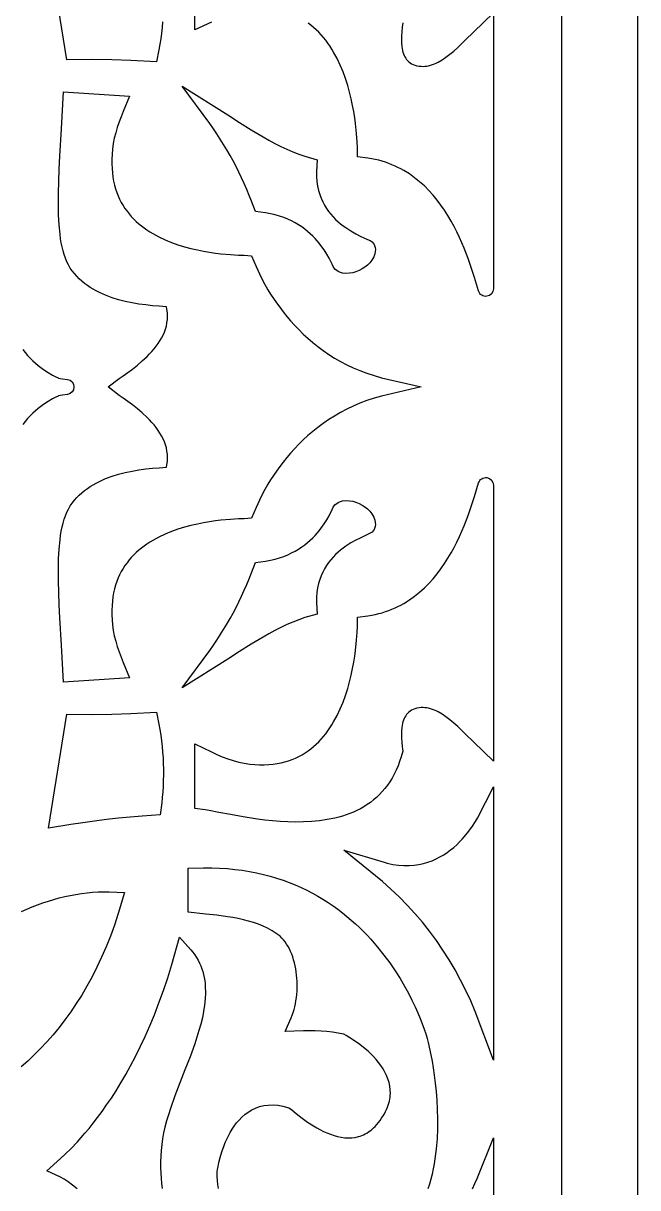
# Model space of a CAD drawing. Extents: x -600 to 600, y -1000 to 1000.
# Drawn here: x -95.9 to -15, y -572.9 to -419.7 of the extents above; entities that cross this region are included whole.
import ezdxf

# ---------------------------------------------------------------- set-up
doc = ezdxf.new("R2010")
doc.units = 0
doc.layers.add('LAYER_1', color=18, linetype='CONTINUOUS')
doc.layers.add('LAYER_2', color=4, linetype='CONTINUOUS')

msp = doc.modelspace()

# ---------------------------------------------------------------- linework, layer by layer
at = {"layer": 'LAYER_1'}
for points in [[(-77.54, -419.55), (-77.6, -420.29), (-77.69, -421.03), (-77.78, -421.77), (-77.9, -422.5), (-78.02, -423.23), (-78.33, -424.8), (-81.72, -424.62), (-84.24, -424.54), (-86.75, -424.51), (-90.14, -424.55), (-92.55, -409.53)], [(-71.12, -419.57), (-73.28, -420.61), (-73.28, -412.12)], [(-70.19, -573.02), (-70.26, -572.5), (-70.31, -571.96), (-70.34, -571.4), (-70.35, -570.78), (-70.32, -570.52), (-70.25, -570.13), (-70.14, -569.59), (-69.97, -568.94), (-69.75, -568.19), (-69.46, -567.39), (-69.29, -566.96), (-69.1, -566.53), (-68.88, -566.1), (-68.65, -565.67), (-68.39, -565.24), (-68.11, -564.82), (-67.8, -564.41), (-67.47, -564.02), (-67.1, -563.65), (-66.71, -563.3), (-66.28, -562.98), (-65.81, -562.7), (-65.31, -562.46), (-64.78, -562.26), (-64.22, -562.13), (-63.63, -562.05), (-63.01, -562.03), (-62.38, -562.08), (-61.72, -562.2), (-60.92, -562.42), (-60.58, -562.65), (-60.21, -562.94), (-59.74, -563.32), (-59.16, -563.78), (-58.46, -564.28), (-57.67, -564.8), (-57.26, -565.04), (-56.83, -565.28), (-56.38, -565.51), (-55.92, -565.71), (-55.46, -565.9), (-54.98, -566.06), (-54.51, -566.19), (-54.04, -566.29), (-53.57, -566.35), (-53.11, -566.38), (-52.65, -566.37), (-52.2, -566.31), (-51.74, -566.2), (-51.53, -566.14), (-51.31, -566.06), (-51.09, -565.96), (-50.87, -565.85), (-50.65, -565.73), (-50.43, -565.59), (-50.22, -565.43), (-50, -565.25), (-49.78, -565.06), (-49.57, -564.85), (-49.35, -564.62), (-49.14, -564.36), (-48.92, -564.09), (-48.71, -563.79), (-48.52, -563.49), (-48.34, -563.2), (-48.19, -562.91), (-48.05, -562.62), (-47.94, -562.35), (-47.84, -562.07), (-47.75, -561.8), (-47.69, -561.54), (-47.63, -561.28), (-47.59, -561.02), (-47.57, -560.77), (-47.56, -560.53), (-47.57, -560.03), (-47.63, -559.55), (-47.73, -559.08), (-47.88, -558.62), (-48.06, -558.16), (-48.28, -557.72), (-48.53, -557.29), (-48.81, -556.86), (-49.11, -556.46), (-49.44, -556.06), (-49.78, -555.68), (-50.14, -555.32), (-50.5, -554.98), (-50.86, -554.66), (-51.6, -554.08), (-52.28, -553.59), (-52.89, -553.19), (-53.38, -552.91), (-53.7, -552.74), (-53.75, -552.72), (-54.42, -552.58), (-55.17, -552.47), (-55.92, -552.38), (-56.69, -552.32), (-57.46, -552.29), (-58.23, -552.28), (-59.01, -552.29), (-61.39, -552.37), (-60.6, -550.57), (-60.47, -550.22), (-60.35, -549.87), (-60.24, -549.49), (-60.14, -549.11), (-60.06, -548.72), (-59.99, -548.32), (-59.93, -547.91), (-59.88, -547.49), (-59.85, -547.07), (-59.83, -546.65), (-59.83, -546.22), (-59.84, -545.8), (-59.86, -545.37), (-59.9, -544.95), (-59.95, -544.53), (-60.02, -544.12), (-60.1, -543.72), (-60.19, -543.32), (-60.3, -542.93), (-60.42, -542.55), (-60.55, -542.19), (-60.7, -541.84), (-60.86, -541.5), (-61.03, -541.18), (-61.22, -540.88), (-61.42, -540.59), (-61.63, -540.33), (-61.85, -540.08), (-62.08, -539.85), (-62.32, -539.65), (-62.58, -539.46), (-63.14, -539.11), (-63.72, -538.8), (-64.32, -538.52), (-64.94, -538.27), (-65.58, -538.04), (-66.24, -537.85), (-66.9, -537.68), (-67.59, -537.52), (-68.28, -537.39), (-68.98, -537.28), (-70.41, -537.08), (-71.85, -536.93), (-74.19, -536.69), (-74.19, -530.89), (-72.15, -530.84), (-71.08, -530.84), (-70.04, -530.88), (-69.02, -530.94), (-68.03, -531.04), (-67.06, -531.17), (-66.11, -531.32), (-65.18, -531.5), (-64.28, -531.7), (-63.39, -531.94), (-62.53, -532.19), (-61.69, -532.47), (-60.88, -532.77), (-60.08, -533.09), (-59.31, -533.43), (-58.56, -533.79), (-57.83, -534.17), (-57.12, -534.57), (-56.43, -534.98), (-55.76, -535.4), (-55.11, -535.84), (-54.48, -536.29), (-53.87, -536.76), (-53.28, -537.23), (-52.71, -537.71), (-52.16, -538.21), (-51.63, -538.7), (-51.11, -539.21), (-50.62, -539.72), (-50.14, -540.24), (-49.24, -541.28), (-48.4, -542.32), (-47.64, -543.36), (-46.93, -544.4), (-46.29, -545.41), (-45.71, -546.4), (-45.19, -547.35), (-44.73, -548.26), (-44.31, -549.13), (-43.95, -549.93), (-43.64, -550.68), (-43.16, -551.92), (-42.86, -552.82), (-42.71, -553.31), (-42.58, -553.82), (-42.35, -554.83), (-42.07, -556.28), (-41.93, -557.16), (-41.79, -558.12), (-41.66, -559.16), (-41.54, -560.26), (-41.45, -561.42), (-41.39, -562.63), (-41.36, -563.88), (-41.37, -565.17), (-41.42, -566.48), (-41.53, -567.8), (-41.61, -568.47), (-41.7, -569.13), (-41.81, -569.8), (-41.93, -570.46), (-42.07, -571.13), (-42.24, -571.78), (-42.42, -572.44), (-42.62, -573.09)], [(-96.1, -536.6), (-95.41, -536.28), (-94.71, -535.99), (-94.01, -535.71), (-93.3, -535.45), (-92.58, -535.21), (-91.86, -535), (-91.14, -534.8), (-90.41, -534.62), (-89.69, -534.47), (-88.95, -534.33), (-88.22, -534.22), (-87.49, -534.13), (-86.75, -534.06), (-86.02, -534.02), (-85.29, -534), (-84.56, -534), (-82.56, -534.07), (-83.39, -536.86), (-83.89, -538.37), (-84.42, -539.83), (-84.98, -541.24), (-85.57, -542.6), (-86.19, -543.91), (-86.83, -545.18), (-87.5, -546.41), (-88.19, -547.58), (-88.91, -548.71), (-89.64, -549.8), (-90.4, -550.85), (-91.18, -551.85), (-91.97, -552.82), (-92.78, -553.74), (-93.61, -554.62), (-94.45, -555.46), (-95.3, -556.27), (-96.16, -557.04)], [(-88.79, -573.09), (-89.39, -572.59), (-89.96, -572.16), (-90.49, -571.81), (-90.97, -571.54), (-92.78, -570.7), (-90.98, -569.08), (-90.38, -568.52), (-89.64, -567.79), (-88.76, -566.87), (-87.76, -565.75), (-87.23, -565.12), (-86.68, -564.43), (-86.1, -563.69), (-85.51, -562.89), (-84.91, -562.04), (-84.29, -561.13), (-83.67, -560.16), (-83.04, -559.13), (-82.4, -558.04), (-81.76, -556.88), (-81.12, -555.67), (-80.49, -554.39), (-79.86, -553.05), (-79.24, -551.64), (-78.62, -550.16), (-78.03, -548.61), (-77.44, -547), (-76.87, -545.31), (-76.33, -543.55), (-75.31, -539.98), (-73.82, -541.62), (-73.55, -541.95), (-73.3, -542.3), (-73.08, -542.65), (-72.87, -543), (-72.69, -543.37), (-72.52, -543.74), (-72.38, -544.11), (-72.26, -544.5), (-72.15, -544.88), (-72.07, -545.27), (-72, -545.67), (-71.95, -546.06), (-71.92, -546.47), (-71.89, -547.27), (-71.93, -548.09), (-72.01, -548.91), (-72.14, -549.74), (-72.31, -550.58), (-72.52, -551.42), (-72.76, -552.26), (-73.02, -553.12), (-73.31, -553.98), (-73.93, -555.69), (-74.6, -557.41), (-75.27, -559.13), (-75.92, -560.83), (-76.52, -562.51), (-76.78, -563.33), (-77.02, -564.14), (-77.23, -564.94), (-77.41, -565.72), (-77.56, -566.48), (-77.66, -567.24), (-77.73, -568.02), (-77.79, -568.79), (-77.81, -569.54), (-77.81, -570.28), (-77.79, -570.99), (-77.75, -571.69), (-77.68, -572.37), (-77.6, -573.03)], [(-36.77, -573.09), (-36.45, -572.39), (-36.15, -571.7), (-34, -566.38), (-34, -613.78)]]:
    msp.add_lwpolyline(points, dxfattribs=at)
for points in [[(-45.94, -419.66), (-45.96, -419.96), (-45.99, -420.22), (-46.07, -420.91), (-46.1, -421.34), (-46.11, -421.81), (-46.1, -422.3), (-46.05, -422.8), (-45.96, -423.3), (-45.9, -423.52), (-45.83, -423.74), (-45.74, -423.95), (-45.65, -424.15), (-45.54, -424.33), (-45.42, -424.5), (-45.28, -424.66), (-45.14, -424.8), (-44.97, -424.93), (-44.78, -425.05), (-44.57, -425.15), (-44.33, -425.24), (-44.06, -425.31), (-43.75, -425.37), (-43.5, -425.39), (-43.25, -425.4), (-43.01, -425.39), (-42.76, -425.36), (-42.52, -425.31), (-42.27, -425.25), (-42.02, -425.17), (-41.77, -425.08), (-41.52, -424.97), (-41.27, -424.85), (-40.75, -424.55), (-40.24, -424.2), (-39.72, -423.81), (-39.2, -423.38), (-38.69, -422.91), (-37.65, -421.92), (-36.63, -420.9), (-34, -418.37), (-34, -454.66, -0.862321), (-35.96, -454.95), (-36.49, -453.19), (-36.88, -451.99), (-37.33, -450.69), (-37.86, -449.31), (-38.16, -448.61), (-38.47, -447.9), (-38.81, -447.18), (-39.18, -446.46), (-39.57, -445.75), (-39.99, -445.04), (-40.43, -444.34), (-40.91, -443.66), (-41.41, -442.99), (-41.94, -442.35), (-42.5, -441.73), (-43.09, -441.14), (-43.71, -440.58), (-44.37, -440.05), (-45.06, -439.56), (-45.8, -439.1), (-46.17, -438.9), (-46.56, -438.7), (-46.95, -438.51), (-47.36, -438.34), (-47.78, -438.17), (-48.2, -438.02), (-48.64, -437.89), (-49.09, -437.76), (-49.55, -437.65), (-50.02, -437.55), (-50.51, -437.47), (-51.87, -437.29), (-51.89, -436.07), (-51.92, -435.32), (-52, -434.25), (-52.14, -432.91), (-52.24, -432.16), (-52.37, -431.36), (-52.53, -430.53), (-52.71, -429.68), (-52.93, -428.8), (-53.18, -427.9), (-53.47, -427.01), (-53.79, -426.11), (-54.16, -425.23), (-54.57, -424.37), (-55.03, -423.52), (-55.27, -423.12), (-55.52, -422.72), (-55.79, -422.34), (-56.07, -421.96), (-56.36, -421.59), (-56.67, -421.24), (-56.99, -420.9), (-57.32, -420.58), (-57.66, -420.27), (-58.02, -419.98), (-58.39, -419.7)], [(-95.96, -462.65), (-95.64, -463.06), (-95.31, -463.44), (-94.97, -463.8), (-94.62, -464.14), (-94.27, -464.46), (-93.92, -464.75), (-93.57, -465.02), (-93.24, -465.26), (-92.6, -465.69), (-92.04, -466.02), (-91.59, -466.25), (-91.3, -466.38), (-91.23, -466.41), (-91.01, -466.46), (-90.71, -466.5), (-90.07, -466.59, -0.868549), (-90.07, -468.57), (-90.71, -468.66), (-91.01, -468.71), (-91.23, -468.75), (-91.3, -468.78), (-91.59, -468.91), (-92.04, -469.15), (-92.6, -469.48), (-93.24, -469.9), (-93.57, -470.14), (-93.92, -470.41), (-94.27, -470.71), (-94.62, -471.02), (-94.97, -471.36), (-95.31, -471.72), (-95.64, -472.11), (-95.96, -472.51)]]:
    msp.add_lwpolyline(points, format="xyb", dxfattribs=at)
for points in [[(-43.52, -467.58), (-48.71, -468.8), (-49.69, -469.07), (-50.64, -469.38), (-51.56, -469.73), (-52.44, -470.1), (-53.3, -470.51), (-54.12, -470.94), (-54.91, -471.4), (-55.67, -471.88), (-56.4, -472.38), (-57.1, -472.9), (-57.77, -473.43), (-58.41, -473.98), (-59.03, -474.55), (-59.61, -475.12), (-60.17, -475.7), (-60.7, -476.29), (-61.2, -476.88), (-61.68, -477.47), (-62.13, -478.06), (-62.55, -478.65), (-62.95, -479.23), (-63.32, -479.8), (-63.67, -480.36), (-64.29, -481.46), (-64.81, -482.48), (-65.24, -483.42), (-65.82, -484.85), (-66.82, -484.91), (-67.56, -484.94), (-68.59, -485), (-69.88, -485.11), (-70.59, -485.2), (-71.36, -485.31), (-72.15, -485.44), (-72.97, -485.61), (-73.82, -485.8), (-74.67, -486.03), (-75.53, -486.29), (-76.38, -486.6), (-77.22, -486.94), (-78.06, -487.34), (-78.45, -487.54), (-78.85, -487.77), (-79.24, -488), (-79.62, -488.25), (-79.99, -488.51), (-80.34, -488.78), (-80.69, -489.07), (-81.03, -489.37), (-81.35, -489.68), (-81.66, -490), (-81.95, -490.34), (-82.23, -490.7), (-82.5, -491.07), (-82.75, -491.46), (-82.98, -491.86), (-83.2, -492.28), (-83.39, -492.71), (-83.57, -493.17), (-83.73, -493.64), (-83.87, -494.14), (-83.99, -494.65), (-84.08, -495.19), (-84.16, -495.75), (-84.2, -496.33), (-84.23, -496.93), (-84.22, -497.56), (-84.19, -498.21), (-84.13, -498.89), (-84.03, -499.6), (-83.9, -500.31), (-83.72, -501.03), (-83.52, -501.73), (-83.28, -502.44), (-83.02, -503.14), (-82.74, -503.84), (-81.89, -505.84), (-90.58, -506.4), (-90.85, -501.55), (-91.06, -497.96), (-91.14, -496.26), (-91.2, -494.63), (-91.24, -493.08), (-91.25, -491.61), (-91.23, -490.21), (-91.16, -488.9), (-91.05, -487.68), (-90.97, -487.1), (-90.88, -486.54), (-90.77, -486), (-90.65, -485.48), (-90.5, -484.99), (-90.34, -484.52), (-90.15, -484.07), (-89.94, -483.64), (-89.71, -483.23), (-89.45, -482.86), (-89.15, -482.49), (-88.83, -482.14), (-88.51, -481.82), (-88.16, -481.51), (-87.81, -481.22), (-87.44, -480.94), (-87.07, -480.69), (-86.68, -480.45), (-86.28, -480.22), (-85.87, -480.01), (-85.05, -479.64), (-84.2, -479.33), (-83.33, -479.06), (-82.45, -478.83), (-81.55, -478.64), (-80.66, -478.49), (-79.76, -478.37), (-78.87, -478.28), (-77.99, -478.2), (-77.03, -478.15), (-76.97, -477.81), (-76.91, -477.34), (-76.9, -476.89), (-76.92, -476.45), (-76.97, -476.02), (-77.05, -475.6), (-77.17, -475.2), (-77.31, -474.8), (-77.48, -474.41), (-77.67, -474.02), (-77.89, -473.65), (-78.13, -473.29), (-78.39, -472.93), (-78.66, -472.58), (-78.95, -472.25), (-79.25, -471.92), (-79.56, -471.61), (-80.22, -471), (-80.87, -470.45), (-81.52, -469.95), (-82.73, -469.07), (-83.24, -468.7), (-84.7, -467.58), (-83.24, -466.47), (-82.73, -466.1), (-81.52, -465.22), (-80.87, -464.71), (-80.22, -464.16), (-79.56, -463.55), (-79.25, -463.24), (-78.95, -462.92), (-78.66, -462.58), (-78.39, -462.23), (-78.13, -461.88), (-77.89, -461.51), (-77.67, -461.14), (-77.48, -460.76), (-77.31, -460.37), (-77.17, -459.97), (-77.05, -459.56), (-76.97, -459.14), (-76.92, -458.71), (-76.9, -458.27), (-76.91, -457.82), (-76.97, -457.35), (-77.03, -457.02), (-77.99, -456.96), (-78.87, -456.89), (-79.76, -456.79), (-80.66, -456.67), (-81.55, -456.52), (-82.45, -456.33), (-83.33, -456.11), (-84.2, -455.84), (-85.05, -455.52), (-85.87, -455.15), (-86.28, -454.94), (-86.68, -454.72), (-87.07, -454.48), (-87.44, -454.22), (-87.81, -453.95), (-88.16, -453.66), (-88.51, -453.35), (-88.83, -453.02), (-89.15, -452.67), (-89.45, -452.3), (-89.71, -451.93), (-89.94, -451.53), (-90.15, -451.1), (-90.34, -450.65), (-90.5, -450.17), (-90.65, -449.68), (-90.77, -449.16), (-90.88, -448.63), (-90.97, -448.07), (-91.05, -447.48), (-91.16, -446.26), (-91.23, -444.95), (-91.25, -443.56), (-91.24, -442.08), (-91.2, -440.53), (-91.14, -438.91), (-91.06, -437.21), (-90.85, -433.61), (-90.58, -428.76), (-81.89, -429.32), (-82.74, -431.32), (-83.02, -432.02), (-83.28, -432.72), (-83.52, -433.43), (-83.72, -434.14), (-83.9, -434.85), (-84.03, -435.56), (-84.13, -436.28), (-84.19, -436.95), (-84.22, -437.6), (-84.23, -438.23), (-84.2, -438.83), (-84.16, -439.42), (-84.08, -439.97), (-83.99, -440.51), (-83.87, -441.02), (-83.73, -441.52), (-83.57, -441.99), (-83.39, -442.45), (-83.2, -442.89), (-82.98, -443.3), (-82.75, -443.71), (-82.5, -444.09), (-82.23, -444.46), (-81.95, -444.82), (-81.66, -445.16), (-81.35, -445.49), (-81.03, -445.8), (-80.69, -446.1), (-80.34, -446.38), (-79.99, -446.65), (-79.62, -446.91), (-79.24, -447.16), (-78.85, -447.4), (-78.45, -447.62), (-78.06, -447.83), (-77.22, -448.22), (-76.38, -448.57), (-75.53, -448.87), (-74.67, -449.13), (-73.82, -449.36), (-72.97, -449.56), (-72.15, -449.72), (-71.36, -449.85), (-70.59, -449.96), (-69.88, -450.05), (-68.59, -450.17), (-67.56, -450.23), (-66.82, -450.25), (-65.82, -450.31), (-65.24, -451.75), (-64.81, -452.68), (-64.29, -453.71), (-63.67, -454.8), (-63.32, -455.36), (-62.95, -455.93), (-62.55, -456.52), (-62.13, -457.1), (-61.68, -457.69), (-61.2, -458.29), (-60.7, -458.88), (-60.17, -459.46), (-59.61, -460.04), (-59.03, -460.62), (-58.41, -461.18), (-57.77, -461.73), (-57.1, -462.27), (-56.4, -462.79), (-55.67, -463.29), (-54.91, -463.77), (-54.12, -464.22), (-53.3, -464.65), (-52.44, -465.06), (-51.56, -465.43), (-50.64, -465.78), (-49.69, -466.09), (-48.71, -466.36)], [(-74.95, -428.02), (-68.95, -431.79), (-67.41, -432.78), (-65.87, -433.75), (-64.32, -434.69), (-63.55, -435.13), (-62.77, -435.55), (-61.99, -435.94), (-61.2, -436.31), (-60.41, -436.65), (-59.61, -436.96), (-58.8, -437.23), (-57.2, -437.69), (-57.28, -439.23), (-57.27, -439.91), (-57.23, -440.55), (-57.14, -441.15), (-57.02, -441.72), (-56.86, -442.25), (-56.68, -442.75), (-56.47, -443.23), (-56.24, -443.67), (-55.98, -444.09), (-55.7, -444.49), (-55.41, -444.86), (-55.1, -445.21), (-54.78, -445.53), (-54.45, -445.84), (-54.12, -446.12), (-53.78, -446.39), (-53.44, -446.62), (-52.76, -447.06), (-52.11, -447.42), (-51.52, -447.72), (-50.56, -448.16), (-50.21, -448.33), (-49.96, -448.5), (-49.69, -448.82), (-49.58, -449.23), (-49.54, -449.5), (-49.55, -449.77), (-49.59, -450.05), (-49.74, -450.48), (-49.98, -450.88), (-50.26, -451.23), (-50.57, -451.54), (-50.92, -451.81), (-51.29, -452.05), (-51.69, -452.25), (-52.1, -452.42), (-52.52, -452.55), (-52.96, -452.62), (-53.41, -452.65), (-53.85, -452.59), (-54.11, -452.52), (-54.35, -452.42), (-54.58, -452.29), (-54.86, -452.06), (-55.07, -451.75), (-55.22, -451.44), (-55.63, -450.63), (-55.92, -450.13), (-56.27, -449.56), (-56.7, -448.96), (-56.94, -448.66), (-57.2, -448.35), (-57.48, -448.04), (-57.78, -447.73), (-58.11, -447.42), (-58.45, -447.12), (-58.82, -446.82), (-59.22, -446.53), (-59.64, -446.26), (-60.08, -445.99), (-60.56, -445.74), (-61.06, -445.51), (-61.59, -445.3), (-62.15, -445.1), (-62.74, -444.93), (-63.36, -444.79), (-64.02, -444.67), (-65.33, -444.49), (-65.84, -443.14), (-66.14, -442.37), (-66.46, -441.6), (-66.79, -440.83), (-67.14, -440.07), (-67.5, -439.32), (-67.88, -438.58), (-68.27, -437.84), (-68.67, -437.11), (-69.08, -436.39), (-69.51, -435.68), (-69.95, -434.98), (-70.4, -434.28), (-70.86, -433.6), (-71.34, -432.93)], [(-74.95, -507.15), (-71.34, -502.24), (-70.86, -501.56), (-70.4, -500.88), (-69.95, -500.19), (-69.51, -499.48), (-69.08, -498.77), (-68.67, -498.05), (-68.27, -497.32), (-67.88, -496.58), (-67.5, -495.84), (-67.14, -495.09), (-66.79, -494.33), (-66.46, -493.57), (-66.14, -492.8), (-65.84, -492.02), (-65.33, -490.67), (-64.02, -490.5), (-63.36, -490.38), (-62.74, -490.23), (-62.15, -490.06), (-61.59, -489.87), (-61.06, -489.65), (-60.56, -489.42), (-60.08, -489.17), (-59.64, -488.91), (-59.22, -488.63), (-58.82, -488.34), (-58.45, -488.05), (-58.11, -487.75), (-57.78, -487.44), (-57.48, -487.13), (-57.2, -486.82), (-56.94, -486.51), (-56.7, -486.2), (-56.27, -485.6), (-55.92, -485.04), (-55.63, -484.53), (-55.22, -483.72), (-55.07, -483.41), (-54.86, -483.1), (-54.58, -482.88), (-54.35, -482.74), (-54.11, -482.65), (-53.85, -482.57), (-53.41, -482.52), (-52.96, -482.54), (-52.52, -482.62), (-52.1, -482.74), (-51.69, -482.91), (-51.29, -483.12), (-50.92, -483.35), (-50.57, -483.63), (-50.26, -483.94), (-49.98, -484.29), (-49.74, -484.69), (-49.59, -485.12), (-49.55, -485.4), (-49.54, -485.66), (-49.58, -485.93), (-49.69, -486.34), (-49.96, -486.67), (-50.21, -486.83), (-50.56, -487.01), (-51.52, -487.45), (-52.11, -487.74), (-52.76, -488.1), (-53.44, -488.54), (-53.78, -488.78), (-54.12, -489.04), (-54.45, -489.32), (-54.78, -489.63), (-55.1, -489.95), (-55.41, -490.3), (-55.7, -490.67), (-55.98, -491.07), (-56.24, -491.49), (-56.47, -491.94), (-56.68, -492.41), (-56.86, -492.91), (-57.02, -493.45), (-57.14, -494.01), (-57.23, -494.61), (-57.27, -495.25), (-57.28, -495.93), (-57.2, -497.47), (-58.8, -497.93), (-59.61, -498.2), (-60.41, -498.51), (-61.2, -498.85), (-61.99, -499.22), (-62.77, -499.62), (-63.55, -500.04), (-64.32, -500.48), (-65.87, -501.41), (-67.41, -502.38), (-68.95, -503.37)], [(-90.14, -510.62), (-86.75, -510.65), (-84.24, -510.62), (-81.72, -510.54), (-78.33, -510.37), (-78.02, -511.93), (-77.9, -512.66), (-77.78, -513.4), (-77.69, -514.13), (-77.6, -514.88), (-77.54, -515.62), (-77.49, -516.36), (-77.45, -517.11), (-77.44, -517.85), (-77.43, -518.6), (-77.45, -519.35), (-77.47, -520.09), (-77.52, -520.83), (-77.58, -521.57), (-77.65, -522.31), (-77.85, -523.85), (-80.24, -524.03), (-81.81, -524.16), (-83.37, -524.32), (-84.94, -524.5), (-86.5, -524.69), (-88.06, -524.91), (-89.62, -525.15), (-92.55, -525.63)], [(-34, -520.2), (-34, -556.16), (-36.41, -549.75), (-36.99, -548.35), (-37.63, -546.97), (-38.31, -545.61), (-39.04, -544.27), (-39.82, -542.96), (-40.64, -541.68), (-41.5, -540.42), (-42.41, -539.19), (-43.35, -538), (-44.33, -536.85), (-45.35, -535.74), (-46.4, -534.67), (-47.48, -533.64), (-48.59, -532.66), (-53.67, -528.5), (-48.39, -530.11), (-48, -530.22), (-47.22, -530.39), (-46.48, -530.49), (-45.77, -530.55), (-45.09, -530.55), (-44.43, -530.5), (-43.8, -530.41), (-43.2, -530.27), (-42.62, -530.11), (-42.07, -529.9), (-41.54, -529.67), (-41.03, -529.41), (-40.54, -529.12), (-40.08, -528.81), (-39.64, -528.49), (-39.22, -528.15), (-38.83, -527.8), (-38.46, -527.44), (-38.11, -527.08), (-37.8, -526.72), (-37.22, -526), (-36.74, -525.34), (-36.37, -524.76), (-36.1, -524.29)]]:
    msp.add_lwpolyline(points, close=True, dxfattribs=at)
msp.add_lwpolyline([(-35.96, -480.21, -0.862321), (-34, -480.5), (-34, -516.79), (-36.63, -514.26), (-37.65, -513.24), (-38.69, -512.25), (-39.2, -511.79), (-39.72, -511.36), (-40.24, -510.96), (-40.75, -510.62), (-41.27, -510.32), (-41.52, -510.2), (-41.77, -510.09), (-42.02, -509.99), (-42.27, -509.91), (-42.52, -509.85), (-42.76, -509.8), (-43.01, -509.78), (-43.25, -509.76), (-43.5, -509.77), (-43.75, -509.79), (-44.06, -509.85), (-44.33, -509.92), (-44.57, -510.01), (-44.78, -510.12), (-44.97, -510.23), (-45.14, -510.36), (-45.28, -510.51), (-45.42, -510.66), (-45.54, -510.83), (-45.65, -511.02), (-45.74, -511.21), (-45.83, -511.42), (-45.9, -511.65), (-45.96, -511.87), (-46.05, -512.36), (-46.1, -512.86), (-46.11, -513.35), (-46.1, -513.82), (-46.07, -514.25), (-45.99, -514.94), (-45.96, -515.2), (-45.94, -515.5), (-46.15, -516.26), (-46.34, -516.86), (-46.55, -517.44), (-46.79, -518), (-47.05, -518.53), (-47.32, -519.04), (-47.62, -519.52), (-47.94, -519.98), (-48.27, -520.41), (-48.63, -520.82), (-48.99, -521.21), (-49.38, -521.57), (-49.78, -521.91), (-50.19, -522.23), (-50.62, -522.53), (-51.05, -522.8), (-51.5, -523.06), (-51.96, -523.29), (-52.42, -523.5), (-52.9, -523.7), (-53.38, -523.87), (-53.87, -524.03), (-54.36, -524.17), (-54.87, -524.3), (-55.87, -524.5), (-56.9, -524.65), (-57.94, -524.75), (-58.98, -524.81), (-60.02, -524.82), (-61.05, -524.79), (-62.08, -524.74), (-63.09, -524.65), (-64.09, -524.55), (-65.06, -524.42), (-66.92, -524.14), (-68.62, -523.84), (-70.13, -523.55), (-71.41, -523.31), (-71.94, -523.22), (-73.28, -523.04), (-73.28, -514.55), (-71.12, -515.6), (-70.41, -515.92), (-69.69, -516.22), (-68.97, -516.49), (-68.24, -516.73), (-67.52, -516.92), (-66.79, -517.08), (-66.05, -517.19), (-65.41, -517.24), (-64.77, -517.27), (-64.16, -517.28), (-63.58, -517.25), (-63.01, -517.2), (-62.47, -517.12), (-61.94, -517.02), (-61.44, -516.9), (-60.95, -516.75), (-60.48, -516.59), (-60.03, -516.4), (-59.6, -516.19), (-59.18, -515.97), (-58.78, -515.72), (-58.39, -515.46), (-58.02, -515.19), (-57.66, -514.89), (-57.32, -514.58), (-56.99, -514.26), (-56.67, -513.92), (-56.36, -513.57), (-56.07, -513.2), (-55.79, -512.83), (-55.52, -512.44), (-55.27, -512.04), (-55.03, -511.64), (-54.57, -510.8), (-54.16, -509.93), (-53.79, -509.05), (-53.47, -508.16), (-53.18, -507.26), (-52.93, -506.37), (-52.71, -505.49), (-52.53, -504.63), (-52.37, -503.8), (-52.24, -503), (-52.14, -502.26), (-52, -500.91), (-51.92, -499.84), (-51.89, -499.1), (-51.87, -497.87), (-50.51, -497.69), (-50.02, -497.61), (-49.55, -497.51), (-49.09, -497.4), (-48.64, -497.28), (-48.2, -497.14), (-47.78, -496.99), (-47.36, -496.83), (-46.95, -496.65), (-46.56, -496.46), (-46.17, -496.27), (-45.8, -496.06), (-45.06, -495.6), (-44.37, -495.11), (-43.71, -494.59), (-43.09, -494.02), (-42.5, -493.43), (-41.94, -492.81), (-41.41, -492.17), (-40.91, -491.5), (-40.43, -490.82), (-39.99, -490.12), (-39.57, -489.42), (-39.18, -488.7), (-38.81, -487.98), (-38.47, -487.27), (-38.16, -486.55), (-37.86, -485.85), (-37.33, -484.47), (-36.88, -483.17), (-36.49, -481.98)], format="xyb", close=True, dxfattribs=at)
at = {"layer": 'LAYER_2'}
for points in [[(-195.11, 10), (-269.87, 10, 0.414214), (-299.87, -20), (-299.87, -670, 0.414214), (-269.87, -700), (-167.22, -700), (-112.93, -700), (-45, -700, 0.414214), (-15, -670), (-15, -20, 0.414214), (-45, 10), (-86.35, 10)], [(-194, 0), (-269.87, 0, 0.414214), (-289.87, -20), (-289.87, -670, 0.414214), (-269.87, -690), (-166.08, -690), (-113.38, -690), (-45, -690, 0.414214), (-25, -670), (-25, -20, 0.414214), (-45, 0), (-88.57, 0)]]:
    msp.add_lwpolyline(points, format="xyb", close=True, dxfattribs=at)

doc.saveas('drawing.dxf')
